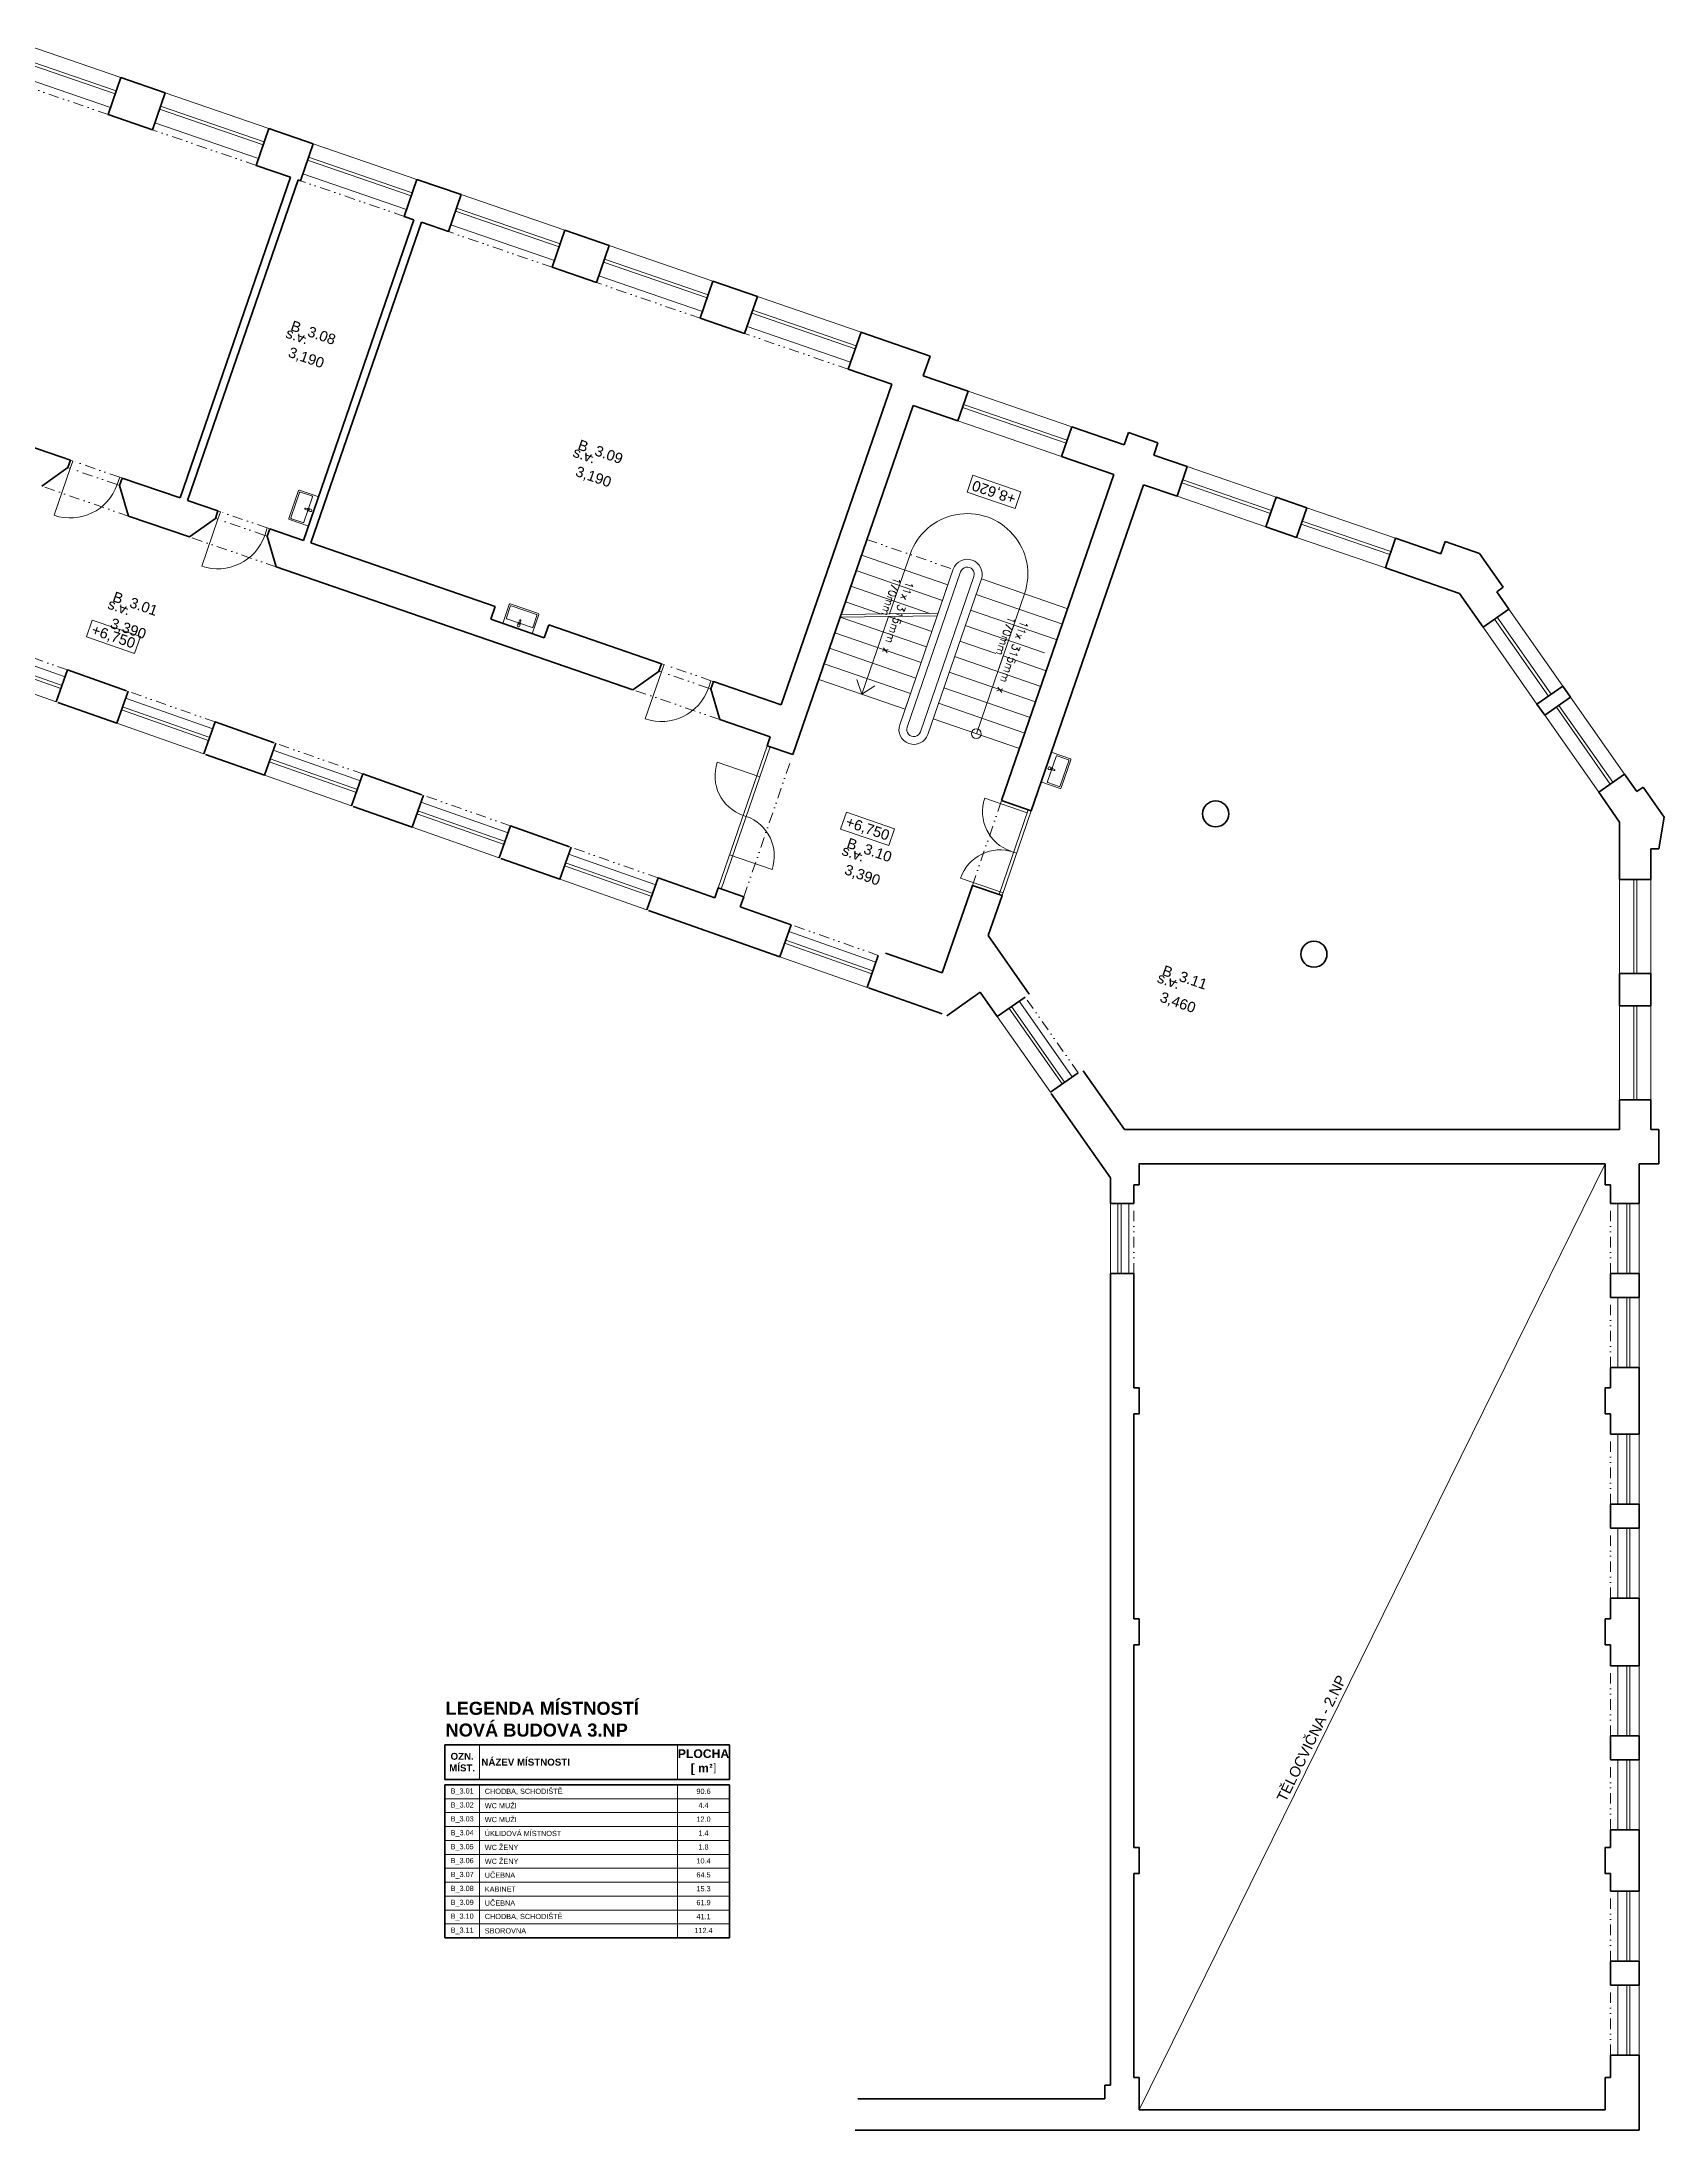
# Model space of a CAD drawing. Header units: millimetres. Extents: x 89194 to 559352, y -753138 to -204019.
# Drawn here: x 362443 to 393528, y -591289 to -551261 of the extents above; entities that cross this region are included whole.
import ezdxf

# ---------------------------------------------------------------- set-up
doc = ezdxf.new("R2010")
doc.units = ezdxf.units.MM
doc.header["$LTSCALE"] = 400
doc.linetypes.add('DIVIDE', pattern=[1.25, 0.5, -0.25, 0, -0.25, 0, -0.25])
doc.linetypes.add('ČÁRKOVANÁ', pattern=[0.75, 0.5, -0.25])
for name, color, linetype, lineweight in [('RG_dveře', 3, 'Continuous', 9), ('RG_koty', 7, 'Continuous', 9), ('RG_okna', 3, 'Continuous', 9), ('RG_pohled', 200, 'Continuous', 9), ('RG_popisy', 11, 'Continuous', 9), ('RG_schodiště', 94, 'Continuous', 9), ('RG_tabulky', 7, 'Continuous', 5), ('RG_tabulky tlustá', 7, 'Continuous', 40), ('RG_zařízováky', 4, 'Continuous', 9), ('RG_zdivo stávající', 30, 'Continuous', 50), ('RG_čerch 2', 6, 'DIVIDE', 9)]:
    doc.layers.add(name, color=color, linetype=linetype, lineweight=lineweight)
doc.styles.add('Arial 100', font='Arial.ttf', dxfattribs={"height": 100})
doc.styles.add('Arial 250', font='Arial Bold.ttf', dxfattribs={"height": 250})
doc.styles.add('Arial 350', font='Arial Bold.ttf', dxfattribs={"height": 350})
doc.styles.get("Standard").update_dxf_attribs({"font": 'romans.shx', "height": 100})

# ---------------------------------------------------------------- blocks, each defined once
blk = doc.blocks.new('1800_2030_1050')
at = {"layer": 'RG_okna'}
for points in [[(118088, 2964), (119858, 2964)], [(118088, 2689), (119858, 2689)], [(118088, 2629), (119858, 2629)], [(118088, 2454), (119858, 2454)]]:
    blk.add_lwpolyline(points, dxfattribs=at)
at = {"layer": 'RG_zdivo stávající'}
for points in [[(118088, 2314), (118088, 2964)], [(119858, 2964), (119858, 2314)]]:
    blk.add_lwpolyline(points, dxfattribs=at)
at = {"layer": 'RG_čerch 2'}
blk.add_lwpolyline([(118088, 2314), (119858, 2314)], dxfattribs=at)
blk = doc.blocks.new('*U65')
blk.add_line((600, -323), (600, -1273))
for points in [[(-400, -173), (-350, -173), (-350, -323), (-400, -323)], [(650, -173), (600, -173), (600, -323), (650, -323)]]:
    blk.add_lwpolyline(points)
blk.add_arc((600, -323), 950, 180, 270)
at = {"layer": 'RG_zdivo stávající'}
for p, q in [((-400, -173), (-400, -323)), ((650, -173), (650, -323))]:
    blk.add_line(p, q, dxfattribs=at)
at = {"layer": 'RG_čerch 2'}
for p, q in [((-350, -173), (600, -173)), ((-350, -323), (600, -323))]:
    blk.add_line(p, q, dxfattribs=at)
blk = doc.blocks.new('2100_2070_920')
at = {"layer": 'RG_okna'}
for points in [[(117898, -7976), (119998, -7976)], [(117898, -8251), (119998, -8251)], [(117898, -8311), (119998, -8311)], [(117898, -8586), (119998, -8586)]]:
    blk.add_lwpolyline(points, dxfattribs=at)
at = {"layer": 'RG_zdivo stávající'}
for points in [[(117898, -8586), (117898, -7836)], [(119998, -7836), (119998, -8586)]]:
    blk.add_lwpolyline(points, dxfattribs=at)
at = {"layer": 'RG_čerch 2'}
blk.add_lwpolyline([(117898, -7836), (119998, -7836)], dxfattribs=at)
blk = doc.blocks.new('umyv_16')
at = {"layer": 'RG_zařízováky', "linetype": 'Continuous', "lineweight": 20}
for p, q in [((303632, -112272), (303632, -112842)), ((304017, -112257), (303647, -112257)), ((303742, -112302), (303742, -112812)), ((303987, -112287), (303757, -112287)), ((304002, -112812), (304002, -112302)), ((304032, -112842), (304032, -112272)), ((303647, -112857), (304017, -112857)), ((303692, -112532), (303734, -112536)), ((303734, -112578), (303692, -112582)), ((303732, -112544), (303717, -112544)), ((303717, -112544), (303717, -112571)), ((303717, -112571), (303732, -112571)), ((303743, -112540), (303796, -112546)), ((303796, -112568), (303743, -112575)), ((303757, -112827), (303987, -112827))]:
    blk.add_line(p, q, dxfattribs=at)
at = {"layer": 'RG_zařízováky', "linetype": 'Continuous', "lineweight": 20, "extrusion": (0, 0, -1)}
for centre, major_axis, start_param, end_param in [((303647, -112272), (10.6, 10.6), 3.926991, 5.497787), ((303757, -112302), (10.6, 10.6), 3.926991, 5.497787), ((303987, -112302), (-10.6, 10.6), 0.785398, 2.356194), ((304017, -112272), (-10.6, 10.6), 0.785398, 2.356194), ((303647, -112842), (-10.6, 10.6), 3.926991, 5.497787), ((303692, -112557), (17.7, 17.7), 2.356194, 5.497787), ((303732, -112557), (-9.62, 9.62), 0.785398, 3.926991), ((303732, -112557), (-14.9, 14.9), 0.875625, 1.35736), ((303732, -112557), (-14.9, 14.9), 3.355029, 3.836764), ((303757, -112812), (-10.6, 10.6), 3.926991, 5.497787), ((303732, -112557), (-14.9, 14.9), 1.35736, 3.355029), ((303795, -112557), (-7.91, 7.91), 0.909996, 3.802393), ((303987, -112812), (10.6, 10.6), 0.785398, 2.356194), ((304017, -112842), (10.6, 10.6), 0.785398, 2.356194)]:
    blk.add_ellipse(centre, major_axis=major_axis, ratio=1, start_param=start_param, end_param=end_param, dxfattribs=at)

msp = doc.modelspace()

# ---------------------------------------------------------------- linework, layer by layer
at = {"layer": 'RG_dveře', "ltscale": 0.1}
for points in [[(375401.5, -567479.8), (376340.2, -564754.9)], [(375458.2, -567499.4), (376396.9, -564774.5)], [(380783.7, -567607), (381343.7, -565980.7)], [(380840.5, -567626.5), (381400.4, -566000.2)]]:
    msp.add_lwpolyline(points, dxfattribs=at)
at = {"layer": 'RG_koty'}
for points in [[(381204.3, -559884.8), (380282.1, -559567.2), (380170.4, -559891.4), (381092.7, -560209)], [(363298.9, -562669.3), (364221.2, -562986.8), (364332.8, -562662.6), (363410.6, -562345.1)], [(377748.8, -566350.5), (378671, -566668.1), (378782.7, -566343.9), (377860.4, -566026.3)]]:
    msp.add_lwpolyline(points, close=True, dxfattribs=at)
at = {"layer": 'RG_okna'}
for points in [[(382178.2, -558642.6), (380192.6, -557958.9)], [(382070.8, -558954.6), (380085.2, -558270.9)], [(382090.3, -558897.9), (380104.7, -558214.2)], [(381982.9, -559209.9), (379997.3, -558526.2)], [(386092.7, -559990.5), (384390.7, -559404.4)], [(385897.3, -560557.8), (384195.4, -559971.8)], [(385985.2, -560302.5), (384283.3, -559716.5)], [(386004.8, -560245.8), (384302.8, -559659.7)], [(388380.8, -560778.3), (386678.9, -560192.3)], [(388185.5, -561345.7), (386483.5, -560759.6)], [(388273.4, -561090.4), (386571.5, -560504.3)], [(388292.9, -561033.6), (386591, -560447.6)], [(391311.9, -563801.2), (390279.4, -562326.8)], [(391361, -563766.8), (390328.6, -562292.3)], [(391585.8, -563609.4), (390553.4, -562135)], [(391090.7, -563956.1), (390058.3, -562481.6)], [(391510.4, -563980.1), (392542.8, -565454.6)], [(391735.2, -563822.8), (392767.6, -565297.2)], [(391240.1, -564169.4), (392272.5, -565643.9)], [(391461.3, -564014.6), (392493.7, -565489)], [(376198.3, -565351.2), (375385.2, -565071.3)], [(381324.2, -566037.4), (380511, -565757.5)], [(375881.1, -566088.1), (375937.9, -566107.7)], [(375620.7, -566844.5), (376433.8, -567124.5)], [(381120.4, -566813.4), (381063.7, -566793.9)], [(380860, -567569.8), (380046.8, -567289.8)], [(392674.6, -569118.2), (392674.6, -567318.2)], [(392944.6, -569118.2), (392944.6, -567318.2)], [(393004.6, -569118.2), (393004.6, -567318.2)], [(393274.6, -569118.2), (393274.6, -567318.2)], [(392674.6, -571538.2), (392674.6, -569738.2)], [(392944.6, -571538.2), (392944.6, -569738.2)], [(393004.6, -571538.2), (393004.6, -569738.2)], [(393274.6, -571538.2), (393274.6, -569738.2)], [(382917.6, -574868.7), (382917.6, -573528.7)], [(383060.6, -574868.7), (383060.6, -573528.7)], [(383120.6, -574868.7), (383120.6, -573528.7)], [(383267.6, -574868.7), (383267.6, -573528.7)], [(392637.6, -574868.7), (392637.6, -573528.7)], [(392812.6, -574868.7), (392812.6, -573528.7)], [(392872.6, -574868.7), (392872.6, -573528.7)], [(393047.6, -574868.7), (393047.6, -573528.7)], [(392637.6, -576668.7), (392637.6, -575328.7)], [(392812.6, -576668.7), (392812.6, -575328.7)], [(392872.6, -576668.7), (392872.6, -575328.7)], [(393047.6, -576668.7), (393047.6, -575328.7)], [(392637.6, -579288.7), (392637.6, -577948.7)], [(392812.6, -579288.7), (392812.6, -577948.7)], [(392872.6, -579288.7), (392872.6, -577948.7)], [(393047.6, -579288.7), (393047.6, -577948.7)], [(392637.6, -581088.7), (392637.6, -579748.7)], [(392812.6, -581088.7), (392812.6, -579748.7)], [(392872.6, -581088.7), (392872.6, -579748.7)], [(393047.6, -581088.7), (393047.6, -579748.7)], [(392637.6, -583728.7), (392637.6, -582388.7)], [(392812.6, -583728.7), (392812.6, -582388.7)], [(392872.6, -583728.7), (392872.6, -582388.7)], [(393047.6, -583728.7), (393047.6, -582388.7)], [(392637.6, -585528.7), (392637.6, -584188.7)], [(392812.6, -585528.7), (392812.6, -584188.7)], [(392872.6, -585528.7), (392872.6, -584188.7)], [(393047.6, -585528.7), (393047.6, -584188.7)], [(392637.6, -588048.7), (392637.6, -586708.7)], [(392812.6, -588048.7), (392812.6, -586708.7)], [(392872.6, -588048.7), (392872.6, -586708.7)], [(393047.6, -588048.7), (393047.6, -586708.7)], [(392637.6, -589848.7), (392637.6, -588508.7)], [(392812.6, -589848.7), (392812.6, -588508.7)], [(392872.6, -589848.7), (392872.6, -588508.7)], [(393047.6, -589848.7), (393047.6, -588508.7)]]:
    msp.add_lwpolyline(points, dxfattribs=at)
for centre, start, end in [((376141.6, -565331.7), 161, 251), ((381267.4, -566017.9), 161, 251), ((375677.4, -566864.1), 341, 71), ((380803.3, -567550.3), 71, 161)]:
    msp.add_arc(centre, 800, start, end, dxfattribs=at)
at = {"layer": 'RG_pohled'}
msp.add_lwpolyline([(392397.6, -572768.7), (383467.6, -590898.7)], dxfattribs=at)
at = {"layer": 'RG_schodiště'}
for q in [(378059.1, -563484.5), (378405.8, -563603.9)]:
    msp.add_line((378155.7, -563767.2), q, dxfattribs=at)
msp.add_lwpolyline([(380776.8, -563280.9), (381272.3, -561842, 1), (379078.7, -561086.6), (378685.7, -562227.8)], format="xyb", dxfattribs=at)
msp.add_lwpolyline([(378983, -564052.1), (377328.3, -563482.3), (378148.8, -561099.6), (379803.4, -561669.4)], close=True, dxfattribs=at)
for points in [[(378148.8, -561099.6), (379803.4, -561669.4)], [(378046.2, -561397.5), (379700.9, -561967.2)], [(380444.9, -561557.1), (382099.6, -562126.8)], [(377943.7, -561695.3), (379458.7, -562217)], [(380342.4, -561854.9), (381997, -562424.7)], [(379598.3, -562265), (377738.6, -562291)], [(377738.6, -562291), (379393.2, -562860.7)], [(379615.6, -562214.8), (377755.9, -562240.7)], [(377841.1, -561993.1), (378528.9, -562229.9)], [(378668.4, -562278), (378155.7, -563767.2)], [(378668.4, -562278), (379495.8, -562562.9)], [(380239.8, -562152.8), (381894.5, -562722.5)], [(377636, -562588.8), (379290.7, -563158.6)], [(380034.7, -562748.4), (380722.5, -562985.3)], [(380137.3, -562450.6), (381652.4, -562972.3)], [(377533.4, -562886.6), (379188.1, -563456.4)], [(379932.2, -563046.3), (381586.8, -563616)], [(380349.3, -564522.5), (380862, -563033.3)], [(380862, -563033.3), (381689.4, -563318.2)], [(377430.9, -563184.5), (379085.6, -563754.2)], [(379829.6, -563344.1), (381484.3, -563913.9)], [(379624.5, -563939.8), (381279.2, -564509.5)], [(379727, -563642), (381381.7, -564211.7)], [(379521.9, -564237.6), (381176.6, -564807.4)]]:
    msp.add_lwpolyline(points, dxfattribs=at)
for points in [[(380444.9, -561557.1, 1), (379906, -561371.5), (378880.4, -564349.9, 1), (379419.4, -564535.5)], [(380303.1, -561508.3, 1), (380047.8, -561420.4), (379022.3, -564398.7, 1), (379277.6, -564486.6)]]:
    msp.add_lwpolyline(points, format="xyb", close=True, dxfattribs=at)
msp.add_circle((380349.3, -564522.5), 94.7, dxfattribs=at)
at = {"layer": 'RG_tabulky'}
for p, q in [((370830.5, -583901.4), (370830.5, -584568)), ((374621.6, -583901.4), (374621.6, -584568)), ((370830.5, -584668), (370830.5, -587601.1)), ((374621.6, -584668), (374621.6, -587601.1)), ((370163.9, -584934.7), (375621.5, -584934.7)), ((370163.9, -585201.3), (375621.5, -585201.3)), ((370163.9, -585467.9), (375621.5, -585467.9)), ((370163.9, -585734.6), (375621.5, -585734.6)), ((370163.9, -586001.2), (375621.5, -586001.2)), ((370163.9, -586267.9), (375621.5, -586267.9)), ((370163.9, -586534.5), (375621.5, -586534.5)), ((370163.9, -586801.1), (375621.5, -586801.1)), ((370163.9, -587067.8), (375621.5, -587067.8)), ((370163.9, -587334.4), (375621.5, -587334.4))]:
    msp.add_line(p, q, dxfattribs=at)
at = {"layer": 'RG_tabulky tlustá'}
for p, q in [((370163.9, -583901.4), (370163.9, -584568)), ((370163.9, -583901.4), (375621.5, -583901.4)), ((370163.9, -584568), (375621.5, -584568)), ((370163.9, -584668), (370163.9, -587601.1)), ((370163.9, -584668), (375621.5, -584668)), ((370163.9, -587601.1), (375621.5, -587601.1))]:
    msp.add_line(p, q, dxfattribs=at)
for points in [[(375621.5, -584568), (375621.5, -583901.4)], [(375621.5, -584668), (375621.5, -587601.1)]]:
    msp.add_lwpolyline(points, dxfattribs=at)
at = {"layer": 'RG_zdivo stávající'}
for p, q in [((363955.9, -551945.1), (364806.9, -552238.1)), ((363711.8, -552654.3), (364562.7, -552947.3)), ((366792.5, -552921.8), (367643.5, -553214.8)), ((367210.2, -553858.9), (365094, -560004.7)), ((367352, -553907.7), (365235.8, -560053.6)), ((366548.3, -553631), (367210.2, -553858.9)), ((367352, -553907.7), (367399.3, -553924)), ((369629, -553898.5), (370480, -554191.5)), ((369574, -554672.8), (367457.8, -560818.7)), ((369715.8, -554721.6), (367599.6, -560867.5)), ((369384.9, -554607.7), (369574, -554672.8)), ((369715.8, -554721.6), (370235.8, -554900.7)), ((372465.6, -554875.2), (373316.6, -555168.3)), ((372221.4, -555584.4), (373072.4, -555877.4)), ((375302.2, -555851.9), (376153.1, -556145)), ((375058, -556561.1), (375908.9, -556854.1)), ((378138.7, -556828.7), (379462.4, -557284.4)), ((377894.5, -557537.8), (378726.6, -557824.3)), ((379462.4, -557284.4), (379332.2, -557662.7)), ((378726.6, -557824.3), (376610.4, -563970.2)), ((379332.2, -557662.7), (380192.6, -557958.9)), ((379136.9, -558230), (376831.8, -564924.2)), ((379136.9, -558230), (379997.3, -558526.2)), ((361426.4, -558741.9), (362990.2, -559280.4)), ((382178.2, -558642.6), (383180.5, -558987.7)), ((383261.9, -558751.3), (383180.5, -558987.7)), ((383261.9, -558751.3), (383829.2, -558946.7)), ((383829.2, -558946.7), (383747.8, -559183.1)), ((362941.4, -559422.2), (362442.9, -559779.4)), ((382985.1, -559555), (380833.1, -565804.9)), ((381982.9, -559209.9), (382985.1, -559555)), ((383747.8, -559183.1), (384390.7, -559404.4)), ((363934.2, -559764), (364107, -560352.4)), ((363983, -559622.2), (365094, -560004.7)), ((383552.4, -559750.4), (381400.4, -566000.2)), ((383552.4, -559750.4), (384195.4, -559971.8)), ((364107, -560352.4), (365270, -560752.8)), ((365235.8, -560053.6), (365817.3, -560253.8)), ((386092.7, -559990.5), (386678.9, -560192.3)), ((365768.5, -560395.6), (365270, -560752.8)), ((366761.3, -560737.5), (366934.1, -561325.8)), ((366810.1, -560595.6), (367457.8, -560818.7)), ((385897.3, -560557.8), (386483.5, -560759.6)), ((388380.8, -560778.3), (389248.7, -561077.2)), ((367599.6, -560867.5), (371132.2, -562083.9)), ((389330.1, -560840.8), (389248.7, -561077.2)), ((389330.1, -560840.8), (389989.2, -561067.8)), ((389989.2, -561067.8), (390442.6, -561715.2)), ((366934.1, -561325.8), (373770.2, -563679.7)), ((388185.5, -561345.7), (389605.1, -561834.5)), ((389605.1, -561834.5), (390058.3, -562481.6)), ((390442.6, -561715.2), (390319.7, -561801.2)), ((390319.7, -561801.2), (390553.4, -562135)), ((371132.2, -562083.9), (371047.2, -562330.8)), ((372070.5, -562683.2), (371047.2, -562330.8)), ((372155.6, -562436.2), (372070.5, -562683.2)), ((372155.6, -562436.2), (374317.5, -563180.7)), ((362935.1, -563301.4), (364067, -563700)), ((374268.7, -563322.5), (373770.2, -563679.7)), ((375310.3, -563522.5), (376610.4, -563970.2)), ((362747.5, -563924.4), (363879.4, -564323)), ((375261.5, -563664.3), (375434.4, -564252.7)), ((391585.8, -563609.4), (391735.2, -563822.8)), ((365764.8, -564297.9), (366896.6, -564696.5)), ((375434.4, -564252.7), (376398.8, -564584.7)), ((376398.8, -564584.7), (376340.2, -564754.9)), ((365577.1, -564921), (366709, -565319.6)), ((368594.4, -565294.5), (369726.3, -565693.1)), ((392767.6, -565297.2), (393001.3, -565631)), ((393124.2, -565544.9), (393001.3, -565631)), ((393124.2, -565544.9), (393528.2, -566121.9)), ((368406.8, -565917.5), (369538.6, -566316.2)), ((392272.5, -565643.9), (392674.6, -566218.2)), ((371424.1, -566291.1), (372555.9, -566689.7)), ((392674.6, -566218.2), (392674.6, -567318.2)), ((393528.2, -566121.9), (393424.6, -566732.1)), ((393424.6, -566732.1), (393274.6, -566732.1)), ((393274.6, -566732.1), (393274.6, -567318.2)), ((371236.4, -566914.1), (372368.3, -567312.7)), ((374253.7, -567287.6), (375336.4, -567668.9)), ((375401.5, -567479.8), (375336.4, -567668.9)), ((380273.1, -567431.2), (379696.9, -569104.8)), ((374066.1, -567910.7), (376584.4, -568797.6)), ((375893.1, -567649.1), (375826.8, -567841.7)), ((375826.8, -567841.7), (376800.4, -568184.5)), ((378609.5, -568730.4), (379696.9, -569104.8)), ((380576.7, -568392.4), (381363.7, -569513.8)), ((392674.6, -569118.2), (392674.6, -569738.2)), ((392674.6, -569118.2), (392674.6, -569738.2)), ((393274.6, -569118.2), (393274.6, -569738.2)), ((393274.6, -569118.2), (393274.6, -569738.2)), ((378282.2, -569395.6), (379697, -569893.8)), ((379783.6, -569927.9), (380423.6, -569479.8)), ((380423.6, -569479.8), (380749.8, -569944.7)), ((382397.7, -570987.2), (383184.6, -572108.7)), ((381783.7, -571418.1), (382917.6, -573033.8)), ((392674.6, -571538.2), (392674.6, -572108.7)), ((393274.6, -571538.2), (393274.6, -572108.7)), ((392674.6, -572108.7), (383184.6, -572108.7)), ((393424.6, -572108.7), (393274.6, -572108.7)), ((393424.6, -572108.7), (393424.6, -572768.7)), ((393047.6, -572768.7), (393047.6, -573528.7)), ((393424.6, -572768.7), (393047.6, -572768.7)), ((382917.6, -573468.7), (382917.6, -573033.8)), ((382917.6, -573528.7), (382917.6, -573033.8)), ((383367.6, -573528.7), (383367.6, -573168.7)), ((392497.6, -573168.7), (392497.6, -573528.7)), ((382917.6, -590421.9), (382917.6, -574868.7)), ((383367.6, -577058.7), (383367.6, -574868.7)), ((392497.6, -574868.7), (392497.6, -575328.7)), ((393047.6, -574868.7), (393047.6, -575328.7)), ((392497.6, -576668.7), (392497.6, -577058.7)), ((393047.6, -576668.7), (393047.6, -577948.7)), ((383367.6, -581488.7), (383367.6, -577558.7)), ((392497.6, -577558.7), (392497.6, -577948.7)), ((392497.6, -579288.7), (392497.6, -579748.7)), ((393047.6, -579288.7), (393047.6, -579748.7)), ((392497.6, -581088.7), (392497.6, -581488.7)), ((393047.6, -581088.7), (393047.6, -582388.7)), ((383367.6, -585868.7), (383367.6, -581988.7)), ((392497.6, -581988.7), (392497.6, -582388.7)), ((392497.6, -583728.7), (392497.6, -584188.7)), ((393047.6, -583728.7), (393047.6, -584188.7)), ((392497.6, -585528.7), (392497.6, -585868.7)), ((393047.6, -585528.7), (393047.6, -586708.7)), ((383367.6, -590278.7), (383367.6, -586368.7)), ((392497.6, -586368.7), (392497.6, -586708.7)), ((392497.6, -588048.7), (392497.6, -588508.7)), ((393047.6, -588048.7), (393047.6, -588508.7)), ((392497.6, -589848.7), (392497.6, -590278.7)), ((393047.6, -589848.7), (393047.6, -591288.7)), ((382810, -590688.7), (378079.7, -590688.7)), ((382810, -590688.7), (382810, -590421.9)), ((382917.6, -590421.9), (382810, -590421.9)), ((392397.6, -590898.7), (383467.6, -590898.7)), ((382767.6, -591288.7), (378025.7, -591288.7)), ((393047.6, -591288.7), (382767.6, -591288.7))]:
    msp.add_line(p, q, dxfattribs=at)
at = {"layer": 'RG_zdivo stávající', "linetype": 'ČÁRKOVANÁ', "ltscale": 0.7}
msp.add_line((383367.6, -588321.9), (383367.6, -586621.9), dxfattribs=at)
at = {"layer": 'RG_zdivo stávající'}
for points in [[(379997.3, -558526.2), (380192.6, -557958.9)], [(382178.2, -558642.6), (381982.9, -559209.9)], [(384195.4, -559971.8), (384390.7, -559404.4)], [(386092.7, -559990.5), (385897.3, -560557.8)], [(386483.5, -560759.6), (386678.9, -560192.3)], [(388380.8, -560778.3), (388185.5, -561345.7)], [(390058.3, -562481.6), (390553.4, -562135)], [(391585.8, -563609.4), (391090.7, -563956.1)], [(391090.7, -563956.1), (391240.1, -564169.4)], [(391735.2, -563822.8), (391240.1, -564169.4)], [(376831.8, -564924.2), (376340.2, -564754.9)], [(392272.5, -565643.9), (392767.6, -565297.2)], [(393001.3, -565631), (392767.6, -565297.2)], [(380833.1, -565804.9), (381400.4, -566000.2)], [(375893.1, -567649.1), (375401.5, -567479.8)], [(380273.1, -567431.2), (380840.5, -567626.5), (380576.7, -568392.4)], [(380273.1, -567431.2), (380840.5, -567626.5)], [(392674.6, -567318.2), (393274.6, -567318.2)], [(393274.6, -569118.2), (392674.6, -569118.2)], [(392674.6, -569738.2), (393274.6, -569738.2)], [(393274.6, -571538.2), (392674.6, -571538.2)], [(392397.6, -572768.7), (383467.6, -572768.7), (383467.6, -573168.7), (383367.6, -573168.7)], [(392397.6, -572768.7), (392397.6, -573168.7), (392497.6, -573168.7)], [(383367.6, -573528.7), (382917.6, -573528.7)], [(392497.6, -573528.7), (393047.6, -573528.7)], [(382917.6, -574868.7), (383367.6, -574868.7)], [(393047.6, -574868.7), (392497.6, -574868.7)], [(392497.6, -575328.7), (393047.6, -575328.7)], [(393047.6, -576668.7), (392497.6, -576668.7)], [(383367.6, -577058.7), (383467.6, -577058.7), (383467.6, -577558.7), (383367.6, -577558.7)], [(392497.6, -577058.7), (392397.6, -577058.7), (392397.6, -577558.7), (392497.6, -577558.7)], [(392497.6, -577948.7), (393047.6, -577948.7)], [(393047.6, -579288.7), (392497.6, -579288.7)], [(392497.6, -579748.7), (393047.6, -579748.7)], [(393047.6, -581088.7), (392497.6, -581088.7)], [(383367.6, -581488.7), (383467.6, -581488.7), (383467.6, -581988.7), (383367.6, -581988.7)], [(392497.6, -581488.7), (392397.6, -581488.7), (392397.6, -581988.7), (392497.6, -581988.7)], [(392497.6, -582388.7), (393047.6, -582388.7)], [(393047.6, -583728.7), (392497.6, -583728.7)], [(392497.6, -584188.7), (393047.6, -584188.7)], [(393047.6, -585528.7), (392497.6, -585528.7)], [(383367.6, -585868.7), (383467.6, -585868.7), (383467.6, -586368.7), (383367.6, -586368.7)], [(392497.6, -585868.7), (392397.6, -585868.7), (392397.6, -586368.7), (392497.6, -586368.7)], [(392497.6, -586708.7), (393047.6, -586708.7)], [(393047.6, -588048.7), (392497.6, -588048.7)], [(392497.6, -588508.7), (393047.6, -588508.7)], [(393047.6, -589848.7), (392497.6, -589848.7)], [(383367.6, -590278.7), (383467.6, -590278.7), (383467.6, -590898.7)], [(392497.6, -590278.7), (392397.6, -590278.7), (392397.6, -590898.7)]]:
    msp.add_lwpolyline(points, dxfattribs=at)
for centre in [(384933.7, -566059.5), (386816.7, -568748.7)]:
    msp.add_circle(centre, 250, dxfattribs=at)
at = {"layer": 'RG_čerch 2'}
for p, q in [((364107, -560352.4), (362442.9, -559779.4)), ((366934.1, -561325.8), (365270, -560752.8)), ((375434.4, -564252.7), (373770.2, -563679.7))]:
    msp.add_line(p, q, dxfattribs=at)
for points in [[(378251.3, -560801.8), (379906, -561371.5)], [(375893.1, -567649.1), (376831.8, -564924.2)], [(380273.1, -567431.2), (380833.1, -565804.9)], [(383367.6, -574868.7), (383367.6, -573528.7)], [(392497.6, -574868.7), (392497.6, -573528.7)], [(392497.6, -576668.7), (392497.6, -575328.7)], [(392497.6, -579288.7), (392497.6, -577948.7)], [(392497.6, -581088.7), (392497.6, -579748.7)], [(392497.6, -583728.7), (392497.6, -582388.7)], [(392497.6, -585528.7), (392497.6, -584188.7)], [(392497.6, -588048.7), (392497.6, -586708.7)], [(392497.6, -589848.7), (392497.6, -588508.7)]]:
    msp.add_lwpolyline(points, dxfattribs=at)

# ---------------------------------------------------------------- block references
at = {"layer": 'RG_dveře', "ltscale": 0.1, "xscale": -1, "rotation": 340.9999999996987}
for p in [(363661, -559328.7), (366488.1, -560302.2), (374988.3, -563229)]:
    msp.add_blockref('*U65', p, dxfattribs=at)
at = {"layer": 'RG_okna'}
for name, p, rotation in [('2100_2070_920', (472635.5, -598447), 160.9999999996987), ('2100_2070_920', (475472.1, -599423.7), 160.9999999996987), ('2100_2070_920', (478308.6, -600400.5), 160.9999999996987), ('2100_2070_920', (481145.2, -601377.2), 160.9999999996987), ('2100_2070_920', (483981.7, -602353.9), 160.9999999996987), ('2100_2070_920', (486818.3, -603330.6), 160.9999999996987), ('1800_2030_1050', (475086.1, -600346.1), 160.5983130338149), ('1800_2030_1050', (477915.7, -601342.7), 160.5983130338149), ('1800_2030_1050', (480745.4, -602339.3), 160.5983130338149), ('1800_2030_1050', (483575, -603335.8), 160.5983130338149), ('1800_2030_1050', (486404.6, -604332.4), 160.5983130338149), ('1800_2030_1050', (490620.8, -605817.3), 160.5983130338149), ('1800_2030_1050', (452025.2, -666353), 125.0591139937781)]:
    msp.add_blockref(name, p, dxfattribs=dict(at, rotation=rotation))
at = {"layer": 'RG_zařízováky'}
for p, rotation in [((618093.8, -765540), 160.9999999996987), ((166280.9, -812951.4), 70.99999999969872), ((131244.2, -359885.5), 340.9999999996987)]:
    msp.add_blockref('umyv_16', p, dxfattribs=dict(at, rotation=rotation))

# ---------------------------------------------------------------- texts
at = {"layer": 'RG_koty', "char_height": 200, "width": 12.645, "attachment_point": 5, "style": 'Arial 100'}
for s, insert, rotation in [('\\pxi-3,l4,qc,t4;s.v.^I3,190', (367182.4, -557043.6), 341), ('\\pxi-3,l4,qc,t4;s.v.^I3,190', (372684.9, -559326.1), 341), ('+8,620', (380692.2, -559878.7), 161), ('\\pxi-3,l4,qc,t4;s.v.^I3,390', (363772.3, -562237.6), 341), ('+6,750', (363811.1, -562675.4), 341), ('+6,750', (378260.9, -566356.6), 341), ('\\pxi-3,l4,qc,t4;s.v.^I3,390', (377837.6, -566958.1), 341), ('\\pxi-3,l4,qc,t4;s.v.^I3,460', (383880.9, -569401.1), 341)]:
    msp.add_mtext(s, dxfattribs=dict(at, insert=insert, rotation=rotation))
at = {"layer": 'RG_popisy', "char_height": 200, "attachment_point": 1, "style": 'Arial 250'}
for s, insert, rotation in [('\\pxi-1.25,qc;{\\fArial|b0|i0|c238|p34;B_3.08}', (367495.2, -556679.2), 341), ('\\pxi-1.25,qc;{\\fArial|b0|i0|c238|p34;B_3.09}', (372997.7, -558961.6), 341), ('\\pxi-1.25,qc;{\\fArial|b0|i0|c238|p34;B_3.01}', (364085.1, -561873.1), 341), ('\\pxi-1.25,qc;{\\fArial|b0|i0|c238|p34;B_3.10}', (378150.4, -566593.6), 341), ('\\pxi-1.25,qc;{\\fArial|b0|i0|c238|p34;B_3.11}', (384193.7, -569036.6), 341), ('\\pi-1318.076;{\\fArial|b0|i0|c238|p34;TĚLOCVIČNA - 2.NP}', (386676.8, -583743.9), 63.80867)]:
    msp.add_mtext(s, dxfattribs=dict(at, insert=insert, rotation=rotation))
at = {"layer": 'RG_popisy'}
for s, insert, char_height, width, attachment_point, style in [('LEGENDA MÍSTNOSTÍ\\PNOVÁ BUDOVA 3.NP', (370178.7, -583747.9), 250, 5354.618, 7, 'Arial 350'), ('OZN.\\PMÍST.', (370497.2, -584234.7), 133.32, 666.6, 5, 'Arial 250'), ('NÁZEV MÍSTNOSTI', (371713.5, -584234.7), 133.32, 2333.1, 5, 'Arial 250'), ('B_3.01', (370497.2, -584801.3), 99.99, 999.9, 5, 'Arial 100'), ('CHODBA, SCHODIŠTĚ', (370930.4, -584801.3), 99.99, 2233.11, 4, 'Arial 100'), ('90.6 ', (375121.5, -584793.8), 99.99, 999.914, 5, 'Arial 100'), ('B_3.02', (370497.2, -585068), 99.99, 999.9, 5, 'Arial 100'), ('WC MUŽI', (370930.4, -585068), 99.99, 2233.11, 4, 'Arial 100'), ('4.4 ', (375121.5, -585060.5), 99.99, 999.914, 5, 'Arial 100'), ('B_3.03', (370497.2, -585334.6), 99.99, 999.9, 5, 'Arial 100'), ('B_3.04', (370497.2, -585601.3), 99.99, 999.9, 5, 'Arial 100'), ('WC MUŽI', (370930.4, -585334.6), 99.99, 2233.11, 4, 'Arial 100'), ('ÚKLIDOVÁ MÍSTNOST', (370930.4, -585601.3), 99.99, 2677.668, 4, 'Arial 100'), ('12.0 ', (375121.5, -585327.1), 99.99, 999.914, 5, 'Arial 100'), ('1.4 ', (375121.5, -585593.7), 99.99, 999.914, 5, 'Arial 100'), ('B_3.05', (370497.2, -585867.9), 99.99, 999.9, 5, 'Arial 100'), ('WC ŽENY', (370930.4, -585867.9), 99.99, 2233.11, 4, 'Arial 100'), ('1.8 ', (375121.5, -585860.4), 99.99, 999.914, 5, 'Arial 100'), ('B_3.06', (370497.2, -586134.5), 99.99, 999.9, 5, 'Arial 100'), ('B_3.07', (370497.2, -586401.2), 99.99, 999.9, 5, 'Arial 100'), ('WC ŽENY', (370930.4, -586134.5), 99.99, 2233.11, 4, 'Arial 100'), ('UČEBNA', (370930.4, -586401.2), 99.99, 2233.11, 4, 'Arial 100'), ('64.5 ', (375121.5, -586393.7), 99.99, 999.914, 5, 'Arial 100'), ('10.4 ', (375121.5, -586127), 99.99, 999.914, 5, 'Arial 100'), ('B_3.08', (370497.2, -586667.8), 99.99, 999.9, 5, 'Arial 100'), ('KABINET', (370930.4, -586667.8), 99.99, 2233.11, 4, 'Arial 100'), ('15.3 ', (375121.5, -586660.3), 99.99, 999.914, 5, 'Arial 100'), ('B_3.09', (370497.2, -586934.5), 99.99, 999.9, 5, 'Arial 100'), ('B_3.10', (370497.2, -587201.1), 99.99, 999.9, 5, 'Arial 100'), ('CHODBA, SCHODIŠTĚ', (370930.4, -587201.1), 99.99, 2233.11, 4, 'Arial 100'), ('UČEBNA', (370930.4, -586934.5), 99.99, 2677.668, 4, 'Arial 100'), ('41.1 ', (375121.5, -587193.6), 99.99, 999.914, 5, 'Arial 100'), ('61.9 ', (375121.5, -586926.9), 99.99, 999.914, 5, 'Arial 100'), ('B_3.11', (370497.2, -587467.7), 99.99, 999.9, 5, 'Arial 100'), ('SBOROVNA', (370930.4, -587467.7), 99.99, 2233.11, 4, 'Arial 100'), ('112.4 ', (375121.5, -587460.2), 99.99, 999.914, 5, 'Arial 100')]:
    msp.add_mtext(s, dxfattribs=dict(at, insert=insert, char_height=char_height, width=width, attachment_point=attachment_point, style=style))
at = {"layer": 'RG_schodiště', "ltscale": 0.1, "char_height": 150, "attachment_point": 1, "rotation": 251}
for insert in [(379152.3, -561636.9), (381349.1, -562393.4)]:
    msp.add_mtext_dynamic_manual_height_columns('11x 315mm x 170mm', width=2049.974, gutter_width=500, heights=[0], dxfattribs=dict(at, insert=insert))
at = {"layer": 'RG_tabulky', "color": 11, "insert": (375121.5, -584234.7), "char_height": 166.652, "width": 999.914, "attachment_point": 5, "style": 'Arial 250'}
msp.add_mtext('PLOCHA\\P[ m{\\fISOCPEUR|b1|i0|c238|p34;²]}', dxfattribs=at)

doc.saveas('drawing.dxf')
